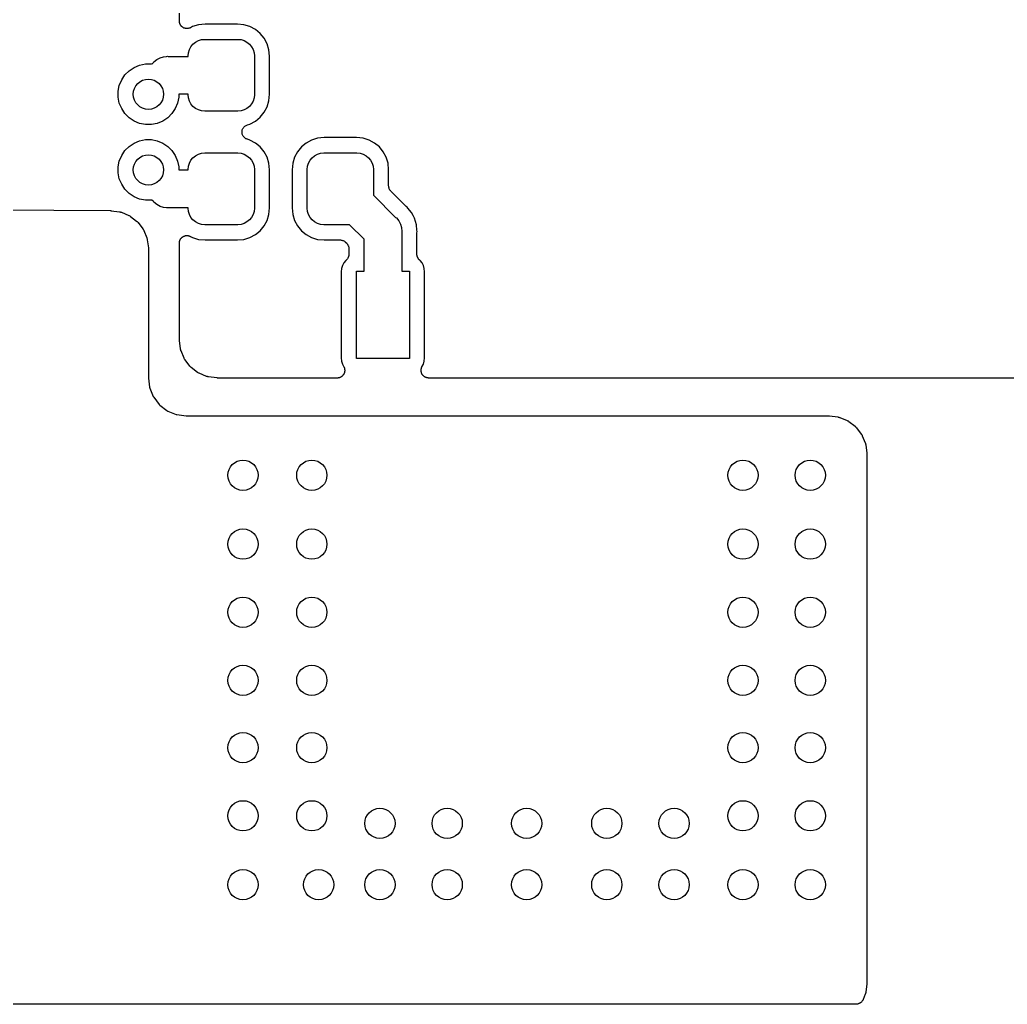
# Model space of a CAD drawing. Extents: x 57.2 to 140.8, y -181.8 to -103.2.
# Drawn here: x 102.3 to 115.35, y -181.78 to -168.77 of the extents above; entities that cross this region are included whole.
import ezdxf

# ---------------------------------------------------------------- set-up
doc = ezdxf.new("R2010")
doc.units = 0
doc.layers.add('BLACK', color=7, linetype='CONTINUOUS')

msp = doc.modelspace()

# ---------------------------------------------------------------- linework, layer by layer
at = {"layer": 'BLACK', "linetype": 'CONTINUOUS'}
for p, q in [((104.409, -168.782), (104.409, -162.007)), ((104.409, -168.787), (104.409, -168.782)), ((104.409, -168.792), (104.409, -168.787)), ((104.41, -168.797), (104.409, -168.792)), ((104.411, -168.802), (104.41, -168.797)), ((104.412, -168.806), (104.411, -168.802)), ((104.413, -168.811), (104.412, -168.806)), ((104.415, -168.816), (104.413, -168.811)), ((104.416, -168.821), (104.415, -168.816)), ((104.418, -168.825), (104.416, -168.821)), ((104.42, -168.829), (104.418, -168.825)), ((104.423, -168.833), (104.42, -168.829)), ((104.425, -168.838), (104.423, -168.833)), ((104.428, -168.841), (104.425, -168.838)), ((104.431, -168.845), (104.428, -168.841)), ((104.434, -168.849), (104.431, -168.845)), ((104.438, -168.853), (104.434, -168.849)), ((104.441, -168.856), (104.438, -168.853)), ((104.445, -168.859), (104.441, -168.856)), ((104.449, -168.862), (104.445, -168.859)), ((104.453, -168.865), (104.449, -168.862)), ((104.457, -168.868), (104.453, -168.865)), ((104.461, -168.87), (104.457, -168.868)), ((104.465, -168.872), (104.461, -168.87)), ((104.47, -168.875), (104.465, -168.872)), ((104.474, -168.876), (104.47, -168.875)), ((104.479, -168.878), (104.474, -168.876)), ((104.484, -168.879), (104.479, -168.878)), ((104.489, -168.88), (104.484, -168.879)), ((104.493, -168.881), (104.489, -168.88)), ((104.498, -168.882), (104.493, -168.881)), ((104.503, -168.882), (104.498, -168.882)), ((104.508, -168.882), (104.503, -168.882)), ((104.513, -168.882), (104.508, -168.882)), ((104.517, -168.882), (104.513, -168.882)), ((104.522, -168.881), (104.517, -168.882)), ((104.527, -168.881), (104.522, -168.881)), ((104.532, -168.879), (104.527, -168.881)), ((104.536, -168.878), (104.532, -168.879)), ((104.541, -168.877), (104.536, -168.878)), ((104.546, -168.875), (104.541, -168.877)), ((104.55, -168.873), (104.546, -168.875)), ((104.555, -168.871), (104.55, -168.873)), ((104.556, -168.871), (104.555, -168.871)), ((104.583, -168.856), (104.556, -168.871)), ((104.662, -168.832), (104.583, -168.856)), ((104.749, -168.824), (104.662, -168.832)), ((105.176, -168.824), (104.749, -168.824)), ((105.263, -168.832), (105.176, -168.824)), ((105.342, -168.856), (105.263, -168.832)), ((105.414, -168.895), (105.342, -168.856)), ((105.478, -168.947), (105.414, -168.895)), ((104.589, -169.089), (104.622, -169.062)), ((104.622, -169.062), (104.66, -169.042)), ((104.66, -169.042), (104.701, -169.029)), ((104.701, -169.029), (104.744, -169.025)), ((104.744, -169.025), (105.181, -169.025)), ((105.181, -169.025), (105.224, -169.029)), ((105.224, -169.029), (105.265, -169.042)), ((105.265, -169.042), (105.303, -169.062)), ((105.303, -169.062), (105.336, -169.089)), ((105.53, -169.011), (105.478, -168.947)), ((105.569, -169.083), (105.53, -169.011)), ((104.525, -169.244), (104.529, -169.201)), ((104.529, -169.201), (104.542, -169.16)), ((104.542, -169.16), (104.562, -169.122)), ((104.562, -169.122), (104.589, -169.089)), ((105.336, -169.089), (105.363, -169.122)), ((105.363, -169.122), (105.383, -169.16)), ((105.383, -169.16), (105.396, -169.201)), ((105.396, -169.201), (105.4, -169.244)), ((105.593, -169.162), (105.569, -169.083)), ((105.601, -169.249), (105.593, -169.162)), ((104.045, -169.351), (104.065, -169.332)), ((104.065, -169.332), (104.072, -169.322)), ((104.072, -169.322), (104.11, -169.291)), ((104.11, -169.291), (104.154, -169.268)), ((104.154, -169.268), (104.201, -169.254)), ((104.201, -169.254), (104.238, -169.25)), ((104.238, -169.25), (104.25, -169.249)), ((104.238, -169.25), (104.238, -169.25)), ((104.25, -169.249), (104.262, -169.25)), ((104.262, -169.25), (104.525, -169.25)), ((104.525, -169.25), (104.525, -169.244)), ((105.4, -169.244), (105.4, -169.756)), ((105.601, -169.751), (105.601, -169.249)), ((103.689, -169.495), (103.745, -169.439)), ((103.745, -169.439), (103.811, -169.396)), ((103.811, -169.396), (103.883, -169.365)), ((103.883, -169.365), (103.961, -169.35)), ((103.961, -169.35), (104.039, -169.35)), ((104.039, -169.35), (104.045, -169.351)), ((103.615, -169.633), (103.646, -169.561)), ((103.646, -169.561), (103.689, -169.495)), ((103.6, -169.711), (103.615, -169.633)), ((103.6, -169.789), (103.6, -169.711)), ((103.615, -169.867), (103.6, -169.789)), ((104.4, -169.789), (104.385, -169.867)), ((104.525, -169.75), (104.4, -169.75)), ((104.4, -169.75), (104.4, -169.789)), ((104.525, -169.756), (104.525, -169.75)), ((104.529, -169.799), (104.525, -169.756)), ((104.542, -169.84), (104.529, -169.799)), ((104.562, -169.878), (104.542, -169.84)), ((105.383, -169.84), (105.363, -169.878)), ((105.396, -169.799), (105.383, -169.84)), ((105.4, -169.756), (105.396, -169.799)), ((105.569, -169.917), (105.593, -169.838)), ((105.593, -169.838), (105.601, -169.751)), ((103.646, -169.939), (103.615, -169.867)), ((103.689, -170.005), (103.646, -169.939)), ((104.354, -169.939), (104.311, -170.005)), ((104.385, -169.867), (104.354, -169.939)), ((104.589, -169.911), (104.562, -169.878)), ((104.622, -169.938), (104.589, -169.911)), ((104.66, -169.958), (104.622, -169.938)), ((104.701, -169.971), (104.66, -169.958)), ((104.744, -169.975), (104.701, -169.971)), ((105.181, -169.975), (104.744, -169.975)), ((105.224, -169.971), (105.181, -169.975)), ((105.265, -169.958), (105.224, -169.971)), ((105.303, -169.938), (105.265, -169.958)), ((105.336, -169.911), (105.303, -169.938)), ((105.363, -169.878), (105.336, -169.911)), ((105.478, -170.053), (105.53, -169.989)), ((105.53, -169.989), (105.569, -169.917)), ((103.745, -170.061), (103.689, -170.005)), ((103.811, -170.104), (103.745, -170.061)), ((103.883, -170.135), (103.811, -170.104)), ((104.189, -170.104), (104.117, -170.135)), ((104.255, -170.061), (104.189, -170.104)), ((104.311, -170.005), (104.255, -170.061)), ((105.342, -170.144), (105.414, -170.105)), ((105.414, -170.105), (105.478, -170.053)), ((103.961, -170.15), (103.883, -170.135)), ((104.039, -170.15), (103.961, -170.15)), ((104.117, -170.135), (104.039, -170.15)), ((105.237, -170.249), (105.238, -170.24)), ((105.237, -170.259), (105.237, -170.249)), ((105.238, -170.239), (105.24, -170.23)), ((105.238, -170.24), (105.238, -170.239)), ((105.238, -170.24), (105.238, -170.24)), ((105.24, -170.23), (105.241, -170.221)), ((105.241, -170.22), (105.245, -170.211)), ((105.241, -170.221), (105.241, -170.22)), ((105.241, -170.22), (105.241, -170.22)), ((105.245, -170.211), (105.249, -170.203)), ((105.249, -170.202), (105.255, -170.194)), ((105.249, -170.203), (105.249, -170.202)), ((105.249, -170.202), (105.249, -170.202)), ((105.255, -170.194), (105.26, -170.186)), ((105.26, -170.186), (105.267, -170.179)), ((105.26, -170.186), (105.26, -170.186)), ((105.26, -170.186), (105.26, -170.186)), ((105.267, -170.179), (105.274, -170.173)), ((105.274, -170.172), (105.282, -170.167)), ((105.274, -170.173), (105.274, -170.172)), ((105.274, -170.173), (105.274, -170.173)), ((105.282, -170.167), (105.29, -170.162)), ((105.29, -170.162), (105.299, -170.158)), ((105.29, -170.162), (105.29, -170.162)), ((105.29, -170.162), (105.29, -170.162)), ((105.299, -170.158), (105.308, -170.154)), ((105.308, -170.154), (105.342, -170.144)), ((105.308, -170.154), (105.308, -170.154)), ((105.308, -170.154), (105.308, -170.154)), ((105.308, -170.154), (105.308, -170.154)), ((103.811, -170.396), (103.883, -170.365)), ((103.883, -170.365), (103.961, -170.35)), ((103.961, -170.35), (104.039, -170.35)), ((104.039, -170.35), (104.117, -170.365)), ((104.117, -170.365), (104.189, -170.396)), ((105.239, -170.269), (105.237, -170.259)), ((105.237, -170.259), (105.237, -170.259)), ((105.237, -170.259), (105.237, -170.259)), ((105.241, -170.278), (105.239, -170.269)), ((105.245, -170.287), (105.241, -170.278)), ((105.241, -170.278), (105.241, -170.278)), ((105.241, -170.278), (105.241, -170.278)), ((105.248, -170.296), (105.245, -170.287)), ((105.254, -170.304), (105.248, -170.296)), ((105.248, -170.296), (105.248, -170.296)), ((105.248, -170.296), (105.248, -170.296)), ((105.259, -170.313), (105.254, -170.304)), ((105.266, -170.319), (105.259, -170.313)), ((105.259, -170.313), (105.259, -170.313)), ((105.259, -170.313), (105.259, -170.313)), ((105.273, -170.327), (105.266, -170.319)), ((105.28, -170.332), (105.273, -170.327)), ((105.273, -170.327), (105.273, -170.327)), ((105.273, -170.327), (105.273, -170.327)), ((105.289, -170.338), (105.28, -170.332)), ((105.298, -170.341), (105.289, -170.338)), ((105.289, -170.338), (105.289, -170.338)), ((105.289, -170.338), (105.289, -170.338)), ((105.307, -170.345), (105.298, -170.341)), ((105.308, -170.346), (105.307, -170.345)), ((105.307, -170.345), (105.307, -170.345)), ((105.307, -170.345), (105.307, -170.345)), ((105.307, -170.345), (105.307, -170.345)), ((105.342, -170.356), (105.308, -170.346)), ((105.414, -170.395), (105.342, -170.356)), ((106.158, -170.356), (106.086, -170.395)), ((106.237, -170.332), (106.158, -170.356)), ((106.324, -170.324), (106.237, -170.332)), ((106.751, -170.324), (106.324, -170.324)), ((106.838, -170.332), (106.751, -170.324)), ((106.917, -170.356), (106.838, -170.332)), ((106.989, -170.395), (106.917, -170.356)), ((103.646, -170.561), (103.689, -170.495)), ((103.689, -170.495), (103.745, -170.439)), ((103.745, -170.439), (103.811, -170.396)), ((104.189, -170.396), (104.255, -170.439)), ((104.255, -170.439), (104.311, -170.495)), ((104.311, -170.495), (104.354, -170.561)), ((105.478, -170.447), (105.414, -170.395)), ((105.53, -170.511), (105.478, -170.447)), ((105.569, -170.583), (105.53, -170.511)), ((105.97, -170.511), (105.931, -170.583)), ((106.022, -170.447), (105.97, -170.511)), ((106.086, -170.395), (106.022, -170.447)), ((107.053, -170.447), (106.989, -170.395)), ((107.105, -170.511), (107.053, -170.447)), ((107.144, -170.583), (107.105, -170.511)), ((103.6, -170.711), (103.615, -170.633)), ((103.615, -170.633), (103.646, -170.561)), ((104.354, -170.561), (104.385, -170.633)), ((104.385, -170.633), (104.4, -170.711)), ((104.542, -170.66), (104.562, -170.622)), ((104.562, -170.622), (104.589, -170.589)), ((104.589, -170.589), (104.622, -170.562)), ((104.622, -170.562), (104.66, -170.542)), ((104.66, -170.542), (104.701, -170.529)), ((104.701, -170.529), (104.744, -170.525)), ((104.744, -170.525), (105.181, -170.525)), ((105.181, -170.525), (105.224, -170.529)), ((105.224, -170.529), (105.265, -170.542)), ((105.265, -170.542), (105.303, -170.562)), ((105.303, -170.562), (105.336, -170.589)), ((105.336, -170.589), (105.363, -170.622)), ((105.363, -170.622), (105.383, -170.66)), ((105.593, -170.662), (105.569, -170.583)), ((105.931, -170.583), (105.907, -170.662)), ((106.117, -170.66), (106.137, -170.622)), ((106.137, -170.622), (106.164, -170.589)), ((106.164, -170.589), (106.197, -170.562)), ((106.197, -170.562), (106.235, -170.542)), ((106.235, -170.542), (106.276, -170.529)), ((106.276, -170.529), (106.319, -170.525)), ((106.319, -170.525), (106.756, -170.525)), ((106.756, -170.525), (106.799, -170.529)), ((106.799, -170.529), (106.84, -170.542)), ((106.84, -170.542), (106.878, -170.562)), ((106.878, -170.562), (106.911, -170.589)), ((106.911, -170.589), (106.938, -170.622)), ((106.938, -170.622), (106.958, -170.66)), ((107.168, -170.662), (107.144, -170.583)), ((103.6, -170.789), (103.6, -170.711)), ((104.4, -170.711), (104.4, -170.75)), ((104.4, -170.75), (104.525, -170.75)), ((104.525, -170.744), (104.529, -170.701)), ((104.525, -170.75), (104.525, -170.744)), ((104.529, -170.701), (104.542, -170.66)), ((105.383, -170.66), (105.396, -170.701)), ((105.396, -170.701), (105.4, -170.744)), ((105.4, -170.744), (105.4, -171.256)), ((105.601, -170.749), (105.593, -170.662)), ((105.601, -171.251), (105.601, -170.749)), ((105.907, -170.662), (105.899, -170.749)), ((105.899, -170.749), (105.899, -171.251)), ((106.1, -170.744), (106.104, -170.701)), ((106.1, -171.256), (106.1, -170.744)), ((106.104, -170.701), (106.117, -170.66)), ((106.958, -170.66), (106.971, -170.701)), ((106.971, -170.701), (106.975, -170.744)), ((106.975, -170.744), (106.975, -171.084)), ((107.176, -170.749), (107.168, -170.662)), ((107.176, -170.961), (107.176, -170.749)), ((103.615, -170.867), (103.6, -170.789)), ((103.646, -170.939), (103.615, -170.867)), ((103.689, -171.005), (103.646, -170.939)), ((103.745, -171.061), (103.689, -171.005)), ((107.177, -170.97), (107.176, -170.961)), ((107.178, -170.98), (107.177, -170.97)), ((107.178, -170.981), (107.178, -170.98)), ((107.178, -170.98), (107.178, -170.98)), ((107.181, -170.989), (107.178, -170.981)), ((107.184, -170.998), (107.181, -170.989)), ((107.184, -170.999), (107.184, -170.998)), ((107.188, -171.007), (107.184, -170.999)), ((107.184, -170.999), (107.184, -170.999)), ((107.193, -171.016), (107.188, -171.007)), ((107.199, -171.024), (107.193, -171.016)), ((107.193, -171.016), (107.193, -171.016)), ((107.193, -171.016), (107.193, -171.016)), ((107.205, -171.031), (107.199, -171.024)), ((107.205, -171.032), (107.205, -171.031)), ((107.206, -171.032), (107.205, -171.032)), ((107.205, -171.032), (107.205, -171.032)), ((107.399, -171.225), (107.206, -171.032)), ((107.206, -171.032), (107.206, -171.032)), ((103.811, -171.104), (103.745, -171.061)), ((103.883, -171.135), (103.811, -171.104)), ((103.961, -171.15), (103.883, -171.135)), ((104.039, -171.15), (103.961, -171.15)), ((104.045, -171.149), (104.039, -171.15)), ((104.065, -171.168), (104.045, -171.149)), ((106.975, -171.084), (107.268, -171.377)), ((97.5095, -171.253), (103.496, -171.288)), ((103.496, -171.288), (103.498, -171.288)), ((103.498, -171.288), (103.504, -171.288)), ((103.504, -171.288), (103.509, -171.289)), ((103.509, -171.289), (103.619, -171.304)), ((104.072, -171.178), (104.065, -171.168)), ((104.11, -171.209), (104.072, -171.178)), ((104.154, -171.232), (104.11, -171.209)), ((104.201, -171.246), (104.154, -171.232)), ((104.238, -171.25), (104.201, -171.246)), ((104.25, -171.251), (104.238, -171.25)), ((104.238, -171.25), (104.238, -171.25)), ((104.262, -171.25), (104.25, -171.251)), ((104.525, -171.25), (104.262, -171.25)), ((104.525, -171.256), (104.525, -171.25)), ((104.529, -171.299), (104.525, -171.256)), ((105.4, -171.256), (105.396, -171.299)), ((105.593, -171.338), (105.601, -171.251)), ((105.899, -171.251), (105.907, -171.338)), ((106.104, -171.299), (106.1, -171.256)), ((107.402, -171.228), (107.399, -171.225)), ((107.405, -171.231), (107.402, -171.228)), ((107.406, -171.232), (107.405, -171.231)), ((107.42, -171.243), (107.406, -171.232)), ((107.431, -171.256), (107.42, -171.243)), ((107.476, -171.311), (107.431, -171.256)), ((107.431, -171.256), (107.431, -171.256)), ((103.619, -171.304), (103.62, -171.304)), ((103.62, -171.304), (103.623, -171.304)), ((103.623, -171.304), (103.625, -171.305)), ((103.625, -171.305), (103.632, -171.307)), ((103.632, -171.307), (103.639, -171.309)), ((103.639, -171.309), (103.641, -171.31)), ((103.641, -171.31), (103.644, -171.31)), ((103.644, -171.31), (103.74, -171.351)), ((103.74, -171.351), (103.741, -171.351)), ((103.741, -171.351), (103.743, -171.352)), ((103.743, -171.352), (103.746, -171.353)), ((103.746, -171.353), (103.752, -171.357)), ((103.752, -171.357), (103.758, -171.361)), ((103.758, -171.361), (103.76, -171.362)), ((103.76, -171.362), (103.762, -171.364)), ((103.762, -171.364), (103.844, -171.427)), ((104.542, -171.34), (104.529, -171.299)), ((104.562, -171.378), (104.542, -171.34)), ((104.589, -171.411), (104.562, -171.378)), ((104.622, -171.438), (104.589, -171.411)), ((105.336, -171.411), (105.303, -171.438)), ((105.363, -171.378), (105.336, -171.411)), ((105.383, -171.34), (105.363, -171.378)), ((105.396, -171.299), (105.383, -171.34)), ((105.53, -171.489), (105.569, -171.417)), ((105.569, -171.417), (105.593, -171.338)), ((105.907, -171.338), (105.931, -171.417)), ((105.931, -171.417), (105.97, -171.489)), ((106.117, -171.34), (106.104, -171.299)), ((106.137, -171.378), (106.117, -171.34)), ((106.164, -171.411), (106.137, -171.378)), ((106.197, -171.438), (106.164, -171.411)), ((107.268, -171.377), (107.278, -171.385)), ((107.278, -171.385), (107.309, -171.423)), ((107.309, -171.423), (107.327, -171.457)), ((107.499, -171.354), (107.476, -171.311)), ((107.518, -171.389), (107.499, -171.354)), ((107.499, -171.354), (107.499, -171.354)), ((107.543, -171.474), (107.518, -171.389)), ((103.844, -171.427), (103.845, -171.428)), ((103.845, -171.428), (103.847, -171.43)), ((103.847, -171.43), (103.849, -171.431)), ((103.849, -171.431), (103.854, -171.437)), ((103.854, -171.437), (103.859, -171.442)), ((103.859, -171.442), (103.861, -171.444)), ((103.861, -171.444), (103.863, -171.446)), ((103.863, -171.446), (103.926, -171.528)), ((103.926, -171.528), (103.926, -171.529)), ((103.926, -171.529), (103.928, -171.531)), ((103.928, -171.531), (103.929, -171.533)), ((103.929, -171.533), (103.933, -171.54)), ((103.933, -171.54), (103.936, -171.546)), ((103.936, -171.546), (103.937, -171.548)), ((103.937, -171.548), (103.938, -171.551)), ((103.938, -171.551), (103.978, -171.647)), ((104.66, -171.458), (104.622, -171.438)), ((104.701, -171.471), (104.66, -171.458)), ((104.744, -171.475), (104.701, -171.471)), ((105.181, -171.475), (104.744, -171.475)), ((105.224, -171.471), (105.181, -171.475)), ((105.265, -171.458), (105.224, -171.471)), ((105.303, -171.438), (105.265, -171.458)), ((105.414, -171.605), (105.478, -171.553)), ((105.478, -171.553), (105.53, -171.489)), ((105.97, -171.489), (106.022, -171.553)), ((106.022, -171.553), (106.086, -171.605)), ((106.235, -171.458), (106.197, -171.438)), ((106.276, -171.471), (106.235, -171.458)), ((106.319, -171.475), (106.276, -171.471)), ((106.659, -171.475), (106.319, -171.475)), ((106.85, -171.666), (106.659, -171.475)), ((107.327, -171.457), (107.332, -171.466)), ((107.332, -171.466), (107.346, -171.513)), ((107.346, -171.513), (107.351, -171.562)), ((107.55, -171.545), (107.543, -171.474)), ((107.552, -171.562), (107.55, -171.545)), ((107.55, -171.545), (107.55, -171.545)), ((103.978, -171.647), (103.979, -171.648)), ((103.979, -171.648), (103.979, -171.65)), ((103.979, -171.65), (103.98, -171.653)), ((103.98, -171.653), (103.982, -171.66)), ((103.982, -171.66), (103.984, -171.667)), ((103.984, -171.667), (103.984, -171.669)), ((103.984, -171.669), (103.985, -171.672)), ((103.985, -171.672), (103.999, -171.781)), ((104.413, -171.688), (104.415, -171.683)), ((104.415, -171.683), (104.417, -171.678)), ((104.417, -171.678), (104.419, -171.674)), ((104.419, -171.674), (104.421, -171.67)), ((104.421, -171.67), (104.424, -171.666)), ((104.424, -171.666), (104.426, -171.661)), ((104.426, -171.661), (104.429, -171.658)), ((104.429, -171.658), (104.432, -171.654)), ((104.432, -171.654), (104.435, -171.65)), ((104.435, -171.65), (104.439, -171.646)), ((104.439, -171.646), (104.442, -171.643)), ((104.442, -171.643), (104.446, -171.64)), ((104.446, -171.64), (104.45, -171.637)), ((104.45, -171.637), (104.454, -171.634)), ((104.454, -171.634), (104.458, -171.632)), ((104.458, -171.632), (104.462, -171.629)), ((104.462, -171.629), (104.467, -171.627)), ((104.467, -171.627), (104.471, -171.625)), ((104.471, -171.625), (104.476, -171.624)), ((104.476, -171.624), (104.48, -171.622)), ((104.48, -171.622), (104.485, -171.621)), ((104.485, -171.621), (104.49, -171.619)), ((104.49, -171.619), (104.495, -171.619)), ((104.495, -171.619), (104.499, -171.618)), ((104.499, -171.618), (104.504, -171.618)), ((104.504, -171.618), (104.509, -171.618)), ((104.509, -171.618), (104.514, -171.618)), ((104.514, -171.618), (104.519, -171.618)), ((104.519, -171.618), (104.524, -171.619)), ((104.524, -171.619), (104.529, -171.62)), ((104.529, -171.62), (104.533, -171.621)), ((104.533, -171.621), (104.538, -171.622)), ((104.538, -171.622), (104.543, -171.624)), ((104.543, -171.624), (104.547, -171.625)), ((104.547, -171.625), (104.551, -171.628)), ((104.551, -171.628), (104.556, -171.629)), ((104.556, -171.629), (104.583, -171.644)), ((104.583, -171.644), (104.662, -171.668)), ((104.662, -171.668), (104.749, -171.676)), ((104.749, -171.676), (105.176, -171.676)), ((105.176, -171.676), (105.263, -171.668)), ((105.263, -171.668), (105.342, -171.644)), ((105.342, -171.644), (105.414, -171.605)), ((106.086, -171.605), (106.158, -171.644)), ((106.158, -171.644), (106.237, -171.668)), ((106.237, -171.668), (106.324, -171.676)), ((106.324, -171.676), (106.536, -171.676)), ((106.536, -171.676), (106.536, -171.676)), ((106.536, -171.676), (106.536, -171.676)), ((106.536, -171.676), (106.536, -171.676)), ((106.536, -171.676), (106.538, -171.676)), ((106.538, -171.676), (106.547, -171.677)), ((106.547, -171.677), (106.556, -171.678)), ((106.556, -171.678), (106.556, -171.679)), ((106.556, -171.679), (106.557, -171.679)), ((106.557, -171.679), (106.566, -171.681)), ((106.566, -171.681), (106.575, -171.684)), ((106.575, -171.684), (106.575, -171.684)), ((106.575, -171.684), (106.576, -171.685)), ((106.576, -171.685), (106.584, -171.689)), ((106.85, -172.09), (106.85, -171.666)), ((107.351, -171.562), (107.35, -171.575)), ((107.35, -171.575), (107.35, -172.09)), ((107.55, -171.58), (107.552, -171.562)), ((107.55, -171.584), (107.55, -171.58)), ((107.55, -171.588), (107.55, -171.584)), ((107.55, -171.59), (107.55, -171.588)), ((107.55, -171.866), (107.55, -171.59)), ((103.999, -171.781), (103.999, -171.783)), ((103.999, -171.783), (103.999, -171.788)), ((103.999, -171.788), (104, -171.794)), ((104, -171.794), (104, -173.497)), ((104.409, -171.707), (104.41, -171.702)), ((104.409, -171.712), (104.409, -171.707)), ((104.409, -171.716), (104.409, -171.712)), ((104.409, -171.718), (104.409, -171.716)), ((104.409, -172.993), (104.409, -171.718)), ((104.41, -171.702), (104.411, -171.697)), ((104.411, -171.697), (104.412, -171.692)), ((104.412, -171.692), (104.413, -171.688)), ((106.584, -171.689), (106.592, -171.693)), ((106.592, -171.693), (106.592, -171.694)), ((106.592, -171.694), (106.593, -171.694)), ((106.593, -171.694), (106.6, -171.7)), ((106.6, -171.7), (106.607, -171.706)), ((106.607, -171.706), (106.621, -171.72)), ((106.621, -171.72), (106.621, -171.72)), ((106.621, -171.72), (106.621, -171.72)), ((106.621, -171.72), (106.621, -171.72)), ((106.621, -171.72), (106.622, -171.721)), ((106.622, -171.721), (106.627, -171.728)), ((106.627, -171.728), (106.633, -171.735)), ((106.633, -171.735), (106.634, -171.735)), ((106.634, -171.735), (106.634, -171.736)), ((106.634, -171.736), (106.638, -171.744)), ((106.638, -171.744), (106.642, -171.752)), ((106.642, -171.752), (106.643, -171.753)), ((106.643, -171.753), (106.643, -171.753)), ((106.643, -171.753), (106.645, -171.762)), ((106.645, -171.762), (106.648, -171.771)), ((106.648, -171.771), (106.648, -171.771)), ((106.648, -171.771), (106.648, -171.772)), ((106.648, -171.772), (106.649, -171.781)), ((106.649, -171.781), (106.65, -171.79)), ((106.65, -171.79), (106.65, -171.866)), ((106.613, -171.943), (106.608, -171.948)), ((106.617, -171.94), (106.613, -171.943)), ((106.62, -171.937), (106.617, -171.94)), ((106.623, -171.933), (106.62, -171.937)), ((106.627, -171.93), (106.623, -171.933)), ((106.63, -171.926), (106.627, -171.93)), ((106.633, -171.923), (106.63, -171.926)), ((106.635, -171.918), (106.633, -171.923)), ((106.638, -171.913), (106.635, -171.918)), ((106.64, -171.909), (106.638, -171.913)), ((106.642, -171.905), (106.64, -171.909)), ((106.644, -171.9), (106.642, -171.905)), ((106.646, -171.895), (106.644, -171.9)), ((106.648, -171.887), (106.646, -171.891)), ((106.646, -171.891), (106.646, -171.895)), ((106.649, -171.876), (106.648, -171.881)), ((106.648, -171.881), (106.648, -171.887)), ((106.65, -171.872), (106.649, -171.876)), ((106.65, -171.866), (106.65, -171.867)), ((106.65, -171.867), (106.65, -171.872)), ((107.55, -171.87), (107.55, -171.866)), ((107.55, -171.875), (107.55, -171.87)), ((107.551, -171.88), (107.55, -171.875)), ((107.552, -171.885), (107.551, -171.88)), ((107.553, -171.89), (107.552, -171.885)), ((107.554, -171.894), (107.553, -171.89)), ((107.556, -171.899), (107.554, -171.894)), ((107.558, -171.904), (107.556, -171.899)), ((107.56, -171.908), (107.558, -171.904)), ((107.561, -171.912), (107.56, -171.908)), ((107.564, -171.917), (107.561, -171.912)), ((107.567, -171.921), (107.564, -171.917)), ((107.569, -171.925), (107.567, -171.921)), ((107.572, -171.928), (107.569, -171.925)), ((107.576, -171.932), (107.572, -171.928)), ((107.579, -171.937), (107.576, -171.932)), ((107.582, -171.939), (107.579, -171.937)), ((107.585, -171.942), (107.582, -171.939)), ((107.587, -171.943), (107.585, -171.942)), ((107.592, -171.948), (107.587, -171.943)), ((106.553, -172.051), (106.549, -172.095)), ((106.564, -172.013), (106.553, -172.051)), ((106.583, -171.978), (106.564, -172.013)), ((106.608, -171.948), (106.583, -171.978)), ((107.617, -171.978), (107.592, -171.948)), ((107.636, -172.013), (107.617, -171.978)), ((107.647, -172.051), (107.636, -172.013)), ((107.651, -172.095), (107.647, -172.051)), ((106.549, -172.095), (106.549, -173.235)), ((106.75, -173.24), (106.75, -172.09)), ((106.75, -172.09), (106.85, -172.09)), ((107.35, -172.09), (107.45, -172.09)), ((107.45, -172.09), (107.45, -173.24)), ((107.651, -173.235), (107.651, -172.095)), ((104.409, -172.999), (104.409, -172.993)), ((104.409, -173.005), (104.409, -172.999)), ((104.41, -173.006), (104.409, -173.005)), ((104.424, -173.116), (104.41, -173.006)), ((104.425, -173.119), (104.424, -173.116)), ((104.425, -173.122), (104.425, -173.119)), ((104.427, -173.128), (104.425, -173.122)), ((104.428, -173.135), (104.427, -173.128)), ((104.429, -173.138), (104.428, -173.135)), ((104.43, -173.14), (104.429, -173.138)), ((104.431, -173.142), (104.43, -173.14)), ((104.471, -173.238), (104.431, -173.142)), ((104.472, -173.24), (104.471, -173.238)), ((104.473, -173.243), (104.472, -173.24)), ((104.476, -173.249), (104.473, -173.243)), ((104.48, -173.255), (104.476, -173.249)), ((106.549, -173.235), (106.553, -173.279)), ((107.45, -173.24), (106.75, -173.24)), ((107.647, -173.279), (107.651, -173.235)), ((104.481, -173.257), (104.48, -173.255)), ((104.483, -173.259), (104.481, -173.257)), ((104.484, -173.26), (104.483, -173.259)), ((104.547, -173.343), (104.484, -173.26)), ((104.549, -173.345), (104.547, -173.343)), ((104.55, -173.347), (104.549, -173.345)), ((104.556, -173.352), (104.55, -173.347)), ((104.56, -173.357), (104.556, -173.352)), ((104.563, -173.359), (104.56, -173.357)), ((104.564, -173.361), (104.563, -173.359)), ((104.566, -173.362), (104.564, -173.361)), ((104.648, -173.425), (104.566, -173.362)), ((106.553, -173.279), (106.564, -173.317)), ((106.564, -173.317), (106.584, -173.353)), ((106.584, -173.353), (106.584, -173.354)), ((106.584, -173.354), (106.586, -173.358)), ((106.586, -173.358), (106.588, -173.363)), ((106.588, -173.363), (106.59, -173.367)), ((106.59, -173.367), (106.591, -173.372)), ((106.591, -173.372), (106.592, -173.377)), ((106.592, -173.377), (106.594, -173.381)), ((106.594, -173.381), (106.594, -173.386)), ((107.606, -173.385), (107.607, -173.38)), ((107.607, -173.38), (107.608, -173.375)), ((107.608, -173.375), (107.609, -173.371)), ((107.609, -173.371), (107.611, -173.366)), ((107.611, -173.366), (107.612, -173.361)), ((107.612, -173.361), (107.615, -173.357)), ((107.615, -173.357), (107.616, -173.353)), ((107.616, -173.353), (107.636, -173.317)), ((107.636, -173.317), (107.647, -173.279)), ((104, -173.497), (104, -173.503)), ((104, -173.503), (104.016, -173.623)), ((104.65, -173.426), (104.648, -173.425)), ((104.652, -173.428), (104.65, -173.426)), ((104.659, -173.432), (104.652, -173.428)), ((104.665, -173.435), (104.659, -173.432)), ((104.667, -173.436), (104.665, -173.435)), ((104.67, -173.438), (104.667, -173.436)), ((104.671, -173.438), (104.67, -173.438)), ((104.767, -173.478), (104.671, -173.438)), ((104.77, -173.479), (104.767, -173.478)), ((104.772, -173.48), (104.77, -173.479)), ((104.779, -173.482), (104.772, -173.48)), ((104.786, -173.484), (104.779, -173.482)), ((104.788, -173.484), (104.786, -173.484)), ((104.791, -173.484), (104.788, -173.484)), ((104.792, -173.485), (104.791, -173.484)), ((104.902, -173.499), (104.792, -173.485)), ((104.908, -173.499), (104.902, -173.499)), ((104.914, -173.5), (104.908, -173.499)), ((104.915, -173.5), (104.914, -173.5)), ((106.495, -173.5), (104.915, -173.5)), ((106.5, -173.5), (106.495, -173.5)), ((106.505, -173.5), (106.5, -173.5)), ((106.51, -173.499), (106.505, -173.5)), ((106.515, -173.498), (106.51, -173.499)), ((106.519, -173.497), (106.515, -173.498)), ((106.524, -173.496), (106.519, -173.497)), ((106.529, -173.494), (106.524, -173.496)), ((106.533, -173.492), (106.529, -173.494)), ((106.538, -173.49), (106.533, -173.492)), ((106.542, -173.489), (106.538, -173.49)), ((106.546, -173.486), (106.542, -173.489)), ((106.551, -173.483), (106.546, -173.486)), ((106.554, -173.48), (106.551, -173.483)), ((106.558, -173.478), (106.554, -173.48)), ((106.562, -173.474), (106.558, -173.478)), ((106.566, -173.471), (106.562, -173.474)), ((106.569, -173.467), (106.566, -173.471)), ((106.572, -173.464), (106.569, -173.467)), ((106.575, -173.46), (106.572, -173.464)), ((106.578, -173.456), (106.575, -173.46)), ((106.58, -173.452), (106.578, -173.456)), ((106.583, -173.448), (106.58, -173.452)), ((106.585, -173.443), (106.583, -173.448)), ((106.588, -173.439), (106.585, -173.443)), ((106.589, -173.434), (106.588, -173.439)), ((106.591, -173.43), (106.589, -173.434)), ((106.592, -173.425), (106.591, -173.43)), ((106.593, -173.42), (106.592, -173.425)), ((106.594, -173.415), (106.593, -173.42)), ((106.594, -173.386), (106.595, -173.391)), ((106.595, -173.411), (106.594, -173.415)), ((106.595, -173.391), (106.595, -173.396)), ((106.595, -173.396), (106.595, -173.401)), ((106.595, -173.401), (106.595, -173.406)), ((106.595, -173.406), (106.595, -173.411)), ((107.605, -173.39), (107.606, -173.385)), ((107.605, -173.395), (107.605, -173.39)), ((107.605, -173.399), (107.605, -173.395)), ((107.605, -173.404), (107.605, -173.399)), ((107.605, -173.41), (107.605, -173.404)), ((107.606, -173.414), (107.605, -173.41)), ((107.606, -173.419), (107.606, -173.414)), ((107.608, -173.424), (107.606, -173.419)), ((107.609, -173.429), (107.608, -173.424)), ((107.611, -173.433), (107.609, -173.429)), ((107.612, -173.437), (107.611, -173.433)), ((107.614, -173.442), (107.612, -173.437)), ((107.616, -173.447), (107.614, -173.442)), ((107.619, -173.451), (107.616, -173.447)), ((107.621, -173.455), (107.619, -173.451)), ((107.624, -173.459), (107.621, -173.455)), ((107.627, -173.463), (107.624, -173.459)), ((107.63, -173.466), (107.627, -173.463)), ((107.633, -173.47), (107.63, -173.466)), ((107.637, -173.473), (107.633, -173.47)), ((107.641, -173.477), (107.637, -173.473)), ((107.645, -173.48), (107.641, -173.477)), ((107.648, -173.483), (107.645, -173.48)), ((107.653, -173.485), (107.648, -173.483)), ((107.657, -173.488), (107.653, -173.485)), ((107.661, -173.49), (107.657, -173.488)), ((107.665, -173.492), (107.661, -173.49)), ((107.67, -173.493), (107.665, -173.492)), ((107.675, -173.495), (107.67, -173.493)), ((107.679, -173.496), (107.675, -173.495)), ((107.684, -173.498), (107.679, -173.496)), ((107.689, -173.498), (107.684, -173.498)), ((107.694, -173.499), (107.689, -173.498)), ((107.699, -173.499), (107.694, -173.499)), ((107.703, -173.5), (107.699, -173.499)), ((107.705, -173.5), (107.703, -173.5)), ((120.406, -173.5), (107.705, -173.5)), ((104.016, -173.623), (104.02, -173.635)), ((104.02, -173.635), (104.064, -173.744)), ((104.064, -173.744), (104.071, -173.755)), ((104.071, -173.755), (104.142, -173.848)), ((104.142, -173.848), (104.152, -173.858)), ((104.152, -173.858), (104.245, -173.929)), ((104.245, -173.929), (104.256, -173.936)), ((104.256, -173.936), (104.365, -173.98)), ((104.365, -173.98), (104.377, -173.984)), ((104.377, -173.984), (104.497, -174)), ((104.497, -174), (104.503, -174)), ((104.503, -174), (112.993, -174)), ((112.993, -174), (112.995, -174)), ((112.995, -174), (113.001, -174.001)), ((113.001, -174.001), (113.006, -174.001)), ((113.006, -174.001), (113.116, -174.015)), ((113.116, -174.015), (113.118, -174.016)), ((113.118, -174.016), (113.12, -174.016)), ((113.12, -174.016), (113.123, -174.016)), ((113.123, -174.016), (113.13, -174.018)), ((113.13, -174.018), (113.137, -174.02)), ((113.137, -174.02), (113.139, -174.021)), ((113.139, -174.021), (113.142, -174.022)), ((113.142, -174.022), (113.238, -174.062)), ((113.238, -174.062), (113.239, -174.062)), ((113.239, -174.062), (113.241, -174.064)), ((113.241, -174.064), (113.244, -174.065)), ((113.244, -174.065), (113.25, -174.068)), ((113.25, -174.068), (113.256, -174.072)), ((113.256, -174.072), (113.258, -174.074)), ((113.258, -174.074), (113.26, -174.075)), ((113.26, -174.075), (113.343, -174.138)), ((113.343, -174.138), (113.344, -174.139)), ((113.344, -174.139), (113.346, -174.141)), ((113.346, -174.141), (113.348, -174.143)), ((113.348, -174.143), (113.353, -174.148)), ((113.353, -174.148), (113.358, -174.153)), ((113.358, -174.153), (113.36, -174.155)), ((113.36, -174.155), (113.362, -174.157)), ((113.362, -174.157), (113.425, -174.24)), ((113.425, -174.24), (113.426, -174.241)), ((113.426, -174.241), (113.427, -174.243)), ((113.427, -174.243), (113.429, -174.245)), ((113.429, -174.245), (113.432, -174.251)), ((113.432, -174.251), (113.436, -174.257)), ((113.436, -174.257), (113.437, -174.26)), ((113.437, -174.26), (113.438, -174.262)), ((113.438, -174.262), (113.478, -174.358)), ((113.478, -174.358), (113.478, -174.36)), ((113.478, -174.36), (113.479, -174.362)), ((113.479, -174.362), (113.48, -174.365)), ((113.48, -174.365), (113.482, -174.372)), ((113.482, -174.372), (113.484, -174.378)), ((113.484, -174.378), (113.484, -174.381)), ((113.484, -174.381), (113.485, -174.384)), ((113.485, -174.384), (113.499, -174.494)), ((113.499, -174.494), (113.499, -174.495)), ((113.499, -174.495), (113.499, -174.501)), ((113.499, -174.501), (113.5, -174.507)), ((113.5, -174.507), (113.5, -181.493)), ((113.499, -181.506), (113.485, -181.616)), ((113.5, -181.495), (113.499, -181.501)), ((113.499, -181.501), (113.499, -181.506)), ((113.5, -181.493), (113.5, -181.495)), ((113.432, -181.739), (113.426, -181.746)), ((113.438, -181.732), (113.432, -181.739)), ((113.439, -181.731), (113.438, -181.731)), ((113.438, -181.731), (113.438, -181.732)), ((113.443, -181.723), (113.439, -181.731)), ((113.448, -181.715), (113.443, -181.723)), ((113.478, -181.642), (113.448, -181.713)), ((113.448, -181.713), (113.448, -181.714)), ((113.448, -181.714), (113.448, -181.714)), ((113.448, -181.714), (113.448, -181.714)), ((113.448, -181.714), (113.448, -181.715)), ((113.479, -181.639), (113.478, -181.642)), ((113.48, -181.637), (113.479, -181.639)), ((113.482, -181.63), (113.48, -181.637)), ((113.484, -181.623), (113.482, -181.63)), ((113.485, -181.616), (113.484, -181.618)), ((113.484, -181.618), (113.484, -181.62)), ((113.484, -181.62), (113.484, -181.623)), ((113.356, -181.775), (85.8942, -181.775)), ((113.365, -181.774), (113.356, -181.775)), ((113.374, -181.773), (113.365, -181.774)), ((113.375, -181.773), (113.374, -181.773)), ((113.384, -181.77), (113.375, -181.773)), ((113.375, -181.773), (113.375, -181.773)), ((113.393, -181.768), (113.384, -181.77)), ((113.394, -181.768), (113.393, -181.768)), ((113.402, -181.763), (113.394, -181.767)), ((113.394, -181.767), (113.394, -181.768)), ((113.41, -181.759), (113.402, -181.763)), ((113.411, -181.758), (113.41, -181.759)), ((113.418, -181.752), (113.411, -181.758)), ((113.411, -181.758), (113.411, -181.758)), ((113.426, -181.747), (113.418, -181.752)), ((113.426, -181.746), (113.426, -181.746)), ((113.426, -181.746), (113.426, -181.747))]:
    msp.add_line(p, q, dxfattribs=at)
at = {"layer": 'BLACK'}
for centre in [(104, -169.75), (104, -170.75), (105.25, -174.785), (106.16, -174.785), (111.86, -174.785), (112.75, -174.785), (105.25, -175.695), (106.16, -175.695), (111.86, -175.695), (112.75, -175.695), (105.25, -176.595), (106.16, -176.595), (111.86, -176.595), (112.75, -176.595), (105.25, -177.495), (106.16, -177.495), (111.86, -177.495), (112.75, -177.495), (105.25, -178.385), (106.16, -178.385), (111.86, -178.385), (112.75, -178.385), (105.25, -179.285), (106.16, -179.285), (111.86, -179.285), (112.75, -179.285), (107.06, -179.385), (107.95, -179.385), (109, -179.385), (110.06, -179.385), (110.95, -179.385), (105.25, -180.195), (106.25, -180.195), (107.06, -180.195), (107.95, -180.195), (109, -180.195), (110.06, -180.195), (110.95, -180.195), (111.86, -180.195), (112.75, -180.195)]:
    msp.add_circle(centre, 0.2, dxfattribs=at)

doc.saveas('drawing.dxf')
